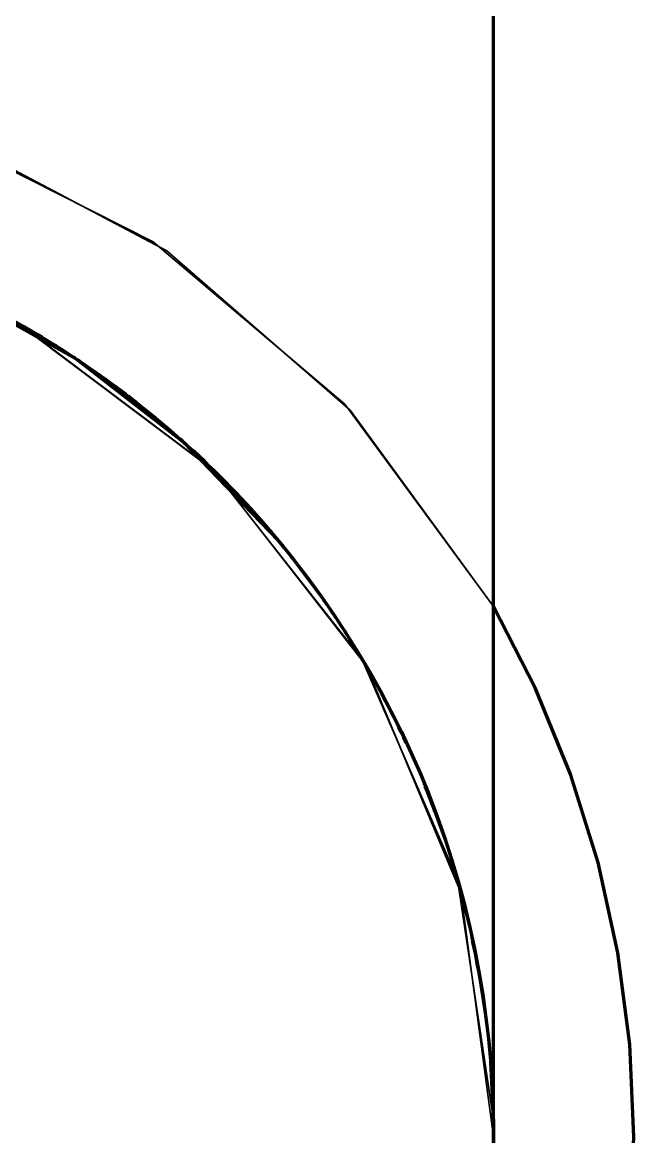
# Model space of a CAD drawing. Header units: millimetres. Extents: x 0 to 2382, y 0 to 420.
# Drawn here: x 188.3992 to 188.53, y 124 to 124.2387 of the extents above; entities that cross this region are included whole.
import ezdxf

# ---------------------------------------------------------------- set-up
doc = ezdxf.new("R2010")
doc.units = ezdxf.units.MM
doc.linetypes.add('IRAM-E-TRAZOS', pattern=[5, 4, -1])
doc.layers.add('01-VISIBLE', color=7, linetype='CONTINUOUS', lineweight=70)
doc.layers.add('02-OCULTA', color=4, linetype='IRAM-E-TRAZOS', lineweight=35)

msp = doc.modelspace()

# ---------------------------------------------------------------- linework, layer by layer
at = {"layer": '01-VISIBLE'}
for points in [[(188.5, 123.52), (188.5, 123.57053), (188.5, 123.62105), (188.5, 123.67158), (188.5, 123.72211), (188.5, 123.77263), (188.5, 123.82316), (188.5, 123.87368), (188.5, 123.92421), (188.5, 123.97474), (188.5, 124.02526), (188.5, 124.07579), (188.5, 124.12632), (188.5, 124.17684), (188.5, 124.22737), (188.5, 124.27789), (188.5, 124.32842), (188.5, 124.37895), (188.5, 124.42947), (188.5, 124.48)], [(188.5, 124), (188.5, 124.05333), (188.5, 124.10667), (188.5, 124.16), (188.5, 124.21333), (188.5, 124.26667), (188.5, 124.32), (188.5, 124.37333), (188.5, 124.42667), (188.5, 124.48)], [(188.3, 124.2), (188.32917, 124.19786), (188.35772, 124.19149), (188.38503, 124.18102), (188.41053, 124.16668), (188.43366, 124.14878), (188.45393, 124.12769)], [(188.40253, 124.17172), (188.40153, 124.17231), (188.40054, 124.17289), (188.39954, 124.17347), (188.39853, 124.17404), (188.39753, 124.17461), (188.39652, 124.17517)], [(188.40297, 124.17146), (188.4029, 124.1715), (188.40283, 124.17154), (188.40276, 124.17158), (188.40269, 124.17163), (188.40261, 124.17167), (188.40254, 124.17171)], [(188.40338, 124.17121), (188.40332, 124.17125), (188.40325, 124.17129), (188.40318, 124.17133), (188.40311, 124.17137), (188.40304, 124.17141), (188.40298, 124.17145)], [(188.40614, 124.16951), (188.40611, 124.16953), (188.40608, 124.16955), (188.40605, 124.16957), (188.40601, 124.16959), (188.40598, 124.16961), (188.40595, 124.16963)], [(188.40631, 124.16941), (188.40628, 124.16942), (188.40626, 124.16944), (188.40623, 124.16945), (188.40621, 124.16947), (188.40618, 124.16948), (188.40616, 124.1695)], [(188.40635, 124.16938), (188.40635, 124.16938), (188.40635, 124.16938), (188.40635, 124.16938), (188.40635, 124.16938), (188.40635, 124.16938), (188.40635, 124.16938)], [(188.40656, 124.16925), (188.40656, 124.16925), (188.40656, 124.16925), (188.40656, 124.16925), (188.40656, 124.16925), (188.40656, 124.16925), (188.40656, 124.16925)], [(188.40676, 124.16912), (188.40676, 124.16912), (188.40676, 124.16912), (188.40676, 124.16912), (188.40676, 124.16912), (188.40676, 124.16912), (188.40676, 124.16912)], [(188.40696, 124.16899), (188.40696, 124.16899), (188.40696, 124.16899), (188.40696, 124.16899), (188.40696, 124.16899), (188.40696, 124.16899), (188.40696, 124.16899)], [(188.40717, 124.16886), (188.40717, 124.16886), (188.40717, 124.16886), (188.40717, 124.16886), (188.40717, 124.16886), (188.40717, 124.16886), (188.40717, 124.16886)], [(188.40737, 124.16874), (188.40737, 124.16874), (188.40737, 124.16874), (188.40737, 124.16874), (188.40737, 124.16874), (188.40737, 124.16874), (188.40737, 124.16874)], [(188.40757, 124.16861), (188.40757, 124.16861), (188.40757, 124.16861), (188.40757, 124.16861), (188.40757, 124.16861), (188.40757, 124.16861), (188.40757, 124.16861)], [(188.40777, 124.16848), (188.40777, 124.16848), (188.40777, 124.16848), (188.40777, 124.16848), (188.40777, 124.16848), (188.40777, 124.16848), (188.40777, 124.16848)], [(188.40798, 124.16835), (188.40798, 124.16835), (188.40798, 124.16835), (188.40798, 124.16835), (188.40798, 124.16835), (188.40798, 124.16835), (188.40798, 124.16835)], [(188.40818, 124.16822), (188.40818, 124.16822), (188.40818, 124.16822), (188.40818, 124.16822), (188.40818, 124.16822), (188.40818, 124.16822), (188.40818, 124.16822)], [(188.40838, 124.16809), (188.40838, 124.16809), (188.40838, 124.16809), (188.40838, 124.16809), (188.40838, 124.16809), (188.40838, 124.16809), (188.40838, 124.16809)], [(188.40858, 124.16796), (188.40858, 124.16796), (188.40858, 124.16796), (188.40858, 124.16796), (188.40858, 124.16796), (188.40858, 124.16796), (188.40858, 124.16796)], [(188.40898, 124.1677), (188.40898, 124.1677), (188.40898, 124.1677), (188.40898, 124.1677), (188.40898, 124.1677), (188.40898, 124.1677), (188.40898, 124.1677)], [(188.40918, 124.16757), (188.40918, 124.16757), (188.40918, 124.16757), (188.40918, 124.16757), (188.40918, 124.16757), (188.40918, 124.16757), (188.40918, 124.16757)], [(188.40938, 124.16744), (188.40938, 124.16744), (188.40938, 124.16744), (188.40938, 124.16744), (188.40938, 124.16744), (188.40938, 124.16744), (188.40938, 124.16744)], [(188.40958, 124.16731), (188.40958, 124.16731), (188.40958, 124.16731), (188.40958, 124.16731), (188.40958, 124.16731), (188.40958, 124.16731), (188.40958, 124.16731)], [(188.40974, 124.1672), (188.40974, 124.1672), (188.40974, 124.1672), (188.40974, 124.1672), (188.40974, 124.1672), (188.40974, 124.1672), (188.40974, 124.1672)], [(188.4099, 124.1671), (188.4099, 124.1671), (188.4099, 124.1671), (188.4099, 124.1671), (188.4099, 124.1671), (188.4099, 124.1671), (188.4099, 124.1671)], [(188.41006, 124.16699), (188.41006, 124.16699), (188.41006, 124.16699), (188.41006, 124.16699), (188.41006, 124.16699), (188.41006, 124.16699), (188.41006, 124.16699)], [(188.41051, 124.16669), (188.41045, 124.16673), (188.41039, 124.16677), (188.41033, 124.16681), (188.41027, 124.16685), (188.41021, 124.16689), (188.41015, 124.16693)], [(188.41148, 124.16605), (188.41138, 124.16612), (188.41128, 124.16618), (188.41118, 124.16625), (188.41108, 124.16632), (188.41097, 124.16639), (188.41087, 124.16646)], [(188.41707, 124.16215), (188.41705, 124.16217), (188.41702, 124.16219), (188.417, 124.16221), (188.41697, 124.16223), (188.41694, 124.16225), (188.41692, 124.16227)], [(188.41738, 124.16193), (188.41738, 124.16193), (188.41737, 124.16194), (188.41737, 124.16194), (188.41737, 124.16194), (188.41736, 124.16194), (188.41736, 124.16195)], [(188.41787, 124.16157), (188.41786, 124.16158), (188.41785, 124.16159), (188.41784, 124.1616), (188.41783, 124.16161), (188.41782, 124.16162), (188.4178, 124.16162)], [(188.41825, 124.1613), (188.41825, 124.1613), (188.41825, 124.1613), (188.41825, 124.1613), (188.41825, 124.1613), (188.41825, 124.1613), (188.41825, 124.1613)], [(188.41873, 124.16094), (188.41873, 124.16095), (188.41872, 124.16095), (188.41871, 124.16096), (188.4187, 124.16097), (188.41869, 124.16097), (188.41869, 124.16098)], [(188.41916, 124.16063), (188.41916, 124.16063), (188.41915, 124.16063), (188.41914, 124.16064), (188.41914, 124.16064), (188.41913, 124.16065), (188.41912, 124.16065)], [(188.41921, 124.16059), (188.41921, 124.16059), (188.4192, 124.16059), (188.4192, 124.1606), (188.41919, 124.1606), (188.41919, 124.16061), (188.41918, 124.16061)], [(188.41927, 124.16055), (188.41926, 124.16055), (188.41925, 124.16056), (188.41924, 124.16056), (188.41924, 124.16057), (188.41923, 124.16058), (188.41922, 124.16058)], [(188.41932, 124.16051), (188.41931, 124.16051), (188.41931, 124.16052), (188.4193, 124.16052), (188.41929, 124.16053), (188.41928, 124.16054), (188.41927, 124.16054)], [(188.41937, 124.16047), (188.41937, 124.16047), (188.41936, 124.16048), (188.41935, 124.16048), (188.41934, 124.16049), (188.41934, 124.1605), (188.41933, 124.1605)], [(188.41943, 124.16043), (188.41942, 124.16043), (188.41941, 124.16044), (188.41941, 124.16044), (188.4194, 124.16045), (188.41939, 124.16045), (188.41938, 124.16046)], [(188.41948, 124.16039), (188.41947, 124.16039), (188.41947, 124.1604), (188.41946, 124.1604), (188.41945, 124.16041), (188.41945, 124.16041), (188.41944, 124.16042)], [(188.41953, 124.16035), (188.41953, 124.16035), (188.41952, 124.16036), (188.41951, 124.16036), (188.41951, 124.16037), (188.4195, 124.16037), (188.41949, 124.16038)], [(188.41959, 124.16031), (188.41958, 124.16031), (188.41958, 124.16032), (188.41957, 124.16032), (188.41956, 124.16033), (188.41956, 124.16033), (188.41955, 124.16034)], [(188.41964, 124.16027), (188.41964, 124.16027), (188.41963, 124.16028), (188.41962, 124.16028), (188.41962, 124.16029), (188.41961, 124.16029), (188.4196, 124.1603)], [(188.41969, 124.16023), (188.41969, 124.16023), (188.41968, 124.16024), (188.41968, 124.16024), (188.41967, 124.16025), (188.41967, 124.16025), (188.41966, 124.16026)], [(188.41975, 124.16019), (188.41974, 124.1602), (188.41973, 124.1602), (188.41972, 124.16021), (188.41971, 124.16021), (188.4197, 124.16022), (188.4197, 124.16023)], [(188.4198, 124.16015), (188.41979, 124.16016), (188.41978, 124.16016), (188.41978, 124.16017), (188.41977, 124.16017), (188.41976, 124.16018), (188.41975, 124.16019)], [(188.41985, 124.16011), (188.41985, 124.16012), (188.41984, 124.16012), (188.41983, 124.16013), (188.41982, 124.16013), (188.41981, 124.16014), (188.41981, 124.16015)], [(188.41991, 124.16007), (188.4199, 124.16008), (188.41989, 124.16008), (188.41988, 124.16009), (188.41988, 124.16009), (188.41987, 124.1601), (188.41986, 124.1601)], [(188.41996, 124.16003), (188.41995, 124.16004), (188.41995, 124.16004), (188.41994, 124.16005), (188.41993, 124.16005), (188.41992, 124.16006), (188.41992, 124.16006)], [(188.42001, 124.15999), (188.42001, 124.16), (188.42, 124.16), (188.41999, 124.16001), (188.41998, 124.16001), (188.41998, 124.16002), (188.41997, 124.16002)], [(188.42007, 124.15995), (188.42006, 124.15995), (188.42005, 124.15996), (188.42005, 124.15997), (188.42004, 124.15997), (188.42003, 124.15998), (188.42003, 124.15998)], [(188.42012, 124.15991), (188.42011, 124.15991), (188.42011, 124.15992), (188.4201, 124.15992), (188.42009, 124.15993), (188.42009, 124.15993), (188.42008, 124.15994)], [(188.42017, 124.15987), (188.42017, 124.15987), (188.42016, 124.15988), (188.42015, 124.15988), (188.42015, 124.15989), (188.42014, 124.15989), (188.42013, 124.1599)], [(188.42023, 124.15983), (188.42022, 124.15983), (188.42021, 124.15984), (188.42021, 124.15984), (188.4202, 124.15985), (188.4202, 124.15985), (188.42019, 124.15986)], [(188.42028, 124.15979), (188.42027, 124.15979), (188.42027, 124.1598), (188.42026, 124.1598), (188.42026, 124.15981), (188.42025, 124.15981), (188.42024, 124.15982)], [(188.42033, 124.15975), (188.42032, 124.15976), (188.42032, 124.15976), (188.42031, 124.15977), (188.4203, 124.15978), (188.42029, 124.15978), (188.42028, 124.15979)], [(188.42039, 124.15971), (188.42038, 124.15972), (188.42037, 124.15972), (188.42036, 124.15973), (188.42035, 124.15974), (188.42034, 124.15974), (188.42034, 124.15975)], [(188.42044, 124.15967), (188.42043, 124.15968), (188.42042, 124.15968), (188.42041, 124.15969), (188.42041, 124.15969), (188.4204, 124.1597), (188.42039, 124.15971)], [(188.42049, 124.15963), (188.42048, 124.15964), (188.42048, 124.15964), (188.42047, 124.15965), (188.42046, 124.15965), (188.42045, 124.15966), (188.42045, 124.15967)], [(188.42054, 124.15959), (188.42054, 124.1596), (188.42053, 124.1596), (188.42052, 124.15961), (188.42051, 124.15961), (188.42051, 124.15962), (188.4205, 124.15962)], [(188.4206, 124.15955), (188.42059, 124.15956), (188.42058, 124.15956), (188.42058, 124.15957), (188.42057, 124.15957), (188.42056, 124.15958), (188.42055, 124.15958)], [(188.42065, 124.15951), (188.42064, 124.15952), (188.42064, 124.15952), (188.42063, 124.15953), (188.42062, 124.15953), (188.42062, 124.15954), (188.42061, 124.15954)], [(188.4207, 124.15947), (188.4207, 124.15948), (188.42069, 124.15948), (188.42068, 124.15949), (188.42068, 124.15949), (188.42067, 124.1595), (188.42066, 124.1595)], [(188.42076, 124.15943), (188.42075, 124.15944), (188.42074, 124.15944), (188.42074, 124.15944), (188.42073, 124.15945), (188.42072, 124.15945), (188.42072, 124.15946)], [(188.42081, 124.15939), (188.4208, 124.15939), (188.4208, 124.1594), (188.42079, 124.1594), (188.42078, 124.15941), (188.42078, 124.15941), (188.42077, 124.15942)], [(188.42086, 124.15935), (188.42085, 124.15936), (188.42084, 124.15936), (188.42084, 124.15937), (188.42083, 124.15938), (188.42082, 124.15938), (188.42081, 124.15939)], [(188.42091, 124.15931), (188.42091, 124.15932), (188.4209, 124.15932), (188.42089, 124.15933), (188.42088, 124.15934), (188.42087, 124.15934), (188.42086, 124.15935)], [(188.42097, 124.15927), (188.42096, 124.15928), (188.42095, 124.15928), (188.42094, 124.15929), (188.42093, 124.15929), (188.42093, 124.1593), (188.42092, 124.15931)], [(188.42102, 124.15923), (188.42101, 124.15924), (188.421, 124.15924), (188.421, 124.15925), (188.42099, 124.15925), (188.42098, 124.15926), (188.42097, 124.15927)], [(188.42107, 124.15919), (188.42107, 124.1592), (188.42106, 124.1592), (188.42105, 124.15921), (188.42104, 124.15921), (188.42103, 124.15922), (188.42103, 124.15922)], [(188.42113, 124.15915), (188.42112, 124.15916), (188.42111, 124.15916), (188.4211, 124.15917), (188.4211, 124.15917), (188.42109, 124.15918), (188.42108, 124.15918)], [(188.42118, 124.15911), (188.42117, 124.15911), (188.42116, 124.15912), (188.42116, 124.15913), (188.42115, 124.15913), (188.42114, 124.15914), (188.42114, 124.15914)], [(188.42123, 124.15907), (188.42122, 124.15907), (188.42122, 124.15908), (188.42121, 124.15908), (188.4212, 124.15909), (188.4212, 124.15909), (188.42119, 124.1591)], [(188.42128, 124.15903), (188.42128, 124.15903), (188.42127, 124.15904), (188.42126, 124.15904), (188.42126, 124.15905), (188.42125, 124.15905), (188.42125, 124.15906)], [(188.42134, 124.15899), (188.42133, 124.15899), (188.42132, 124.159), (188.42132, 124.159), (188.42131, 124.15901), (188.42131, 124.15901), (188.4213, 124.15902)], [(188.42327, 124.15749), (188.42304, 124.15767), (188.42281, 124.15785), (188.42258, 124.15803), (188.42234, 124.15821), (188.42211, 124.15839), (188.42188, 124.15857)], [(188.42338, 124.15741), (188.42337, 124.15742), (188.42336, 124.15742), (188.42335, 124.15743), (188.42334, 124.15744), (188.42333, 124.15745), (188.42332, 124.15745)], [(188.42357, 124.15726), (188.42357, 124.15726), (188.42356, 124.15726), (188.42356, 124.15727), (188.42356, 124.15727), (188.42356, 124.15727), (188.42356, 124.15727)], [(188.42369, 124.15716), (188.42368, 124.15718), (188.42366, 124.15719), (188.42365, 124.1572), (188.42363, 124.15721), (188.42362, 124.15722), (188.42361, 124.15723)], [(188.42391, 124.15699), (188.42391, 124.15699), (188.42391, 124.15699), (188.42391, 124.15699), (188.42391, 124.15699), (188.42391, 124.15699), (188.42391, 124.15699)], [(188.42414, 124.15681), (188.42414, 124.15681), (188.42414, 124.15681), (188.42414, 124.15681), (188.42414, 124.15681), (188.42414, 124.15681), (188.42414, 124.15681)], [(188.42432, 124.15667), (188.42431, 124.15668), (188.4243, 124.15668), (188.42429, 124.15669), (188.42428, 124.1567), (188.42427, 124.1567), (188.42426, 124.15671)], [(188.4245, 124.15652), (188.4245, 124.15652), (188.4245, 124.15652), (188.4245, 124.15652), (188.4245, 124.15652), (188.4245, 124.15652), (188.4245, 124.15652)], [(188.42468, 124.15638), (188.42468, 124.15638), (188.42468, 124.15638), (188.42468, 124.15638), (188.42468, 124.15638), (188.42468, 124.15638), (188.42468, 124.15638)], [(188.42486, 124.15623), (188.42486, 124.15623), (188.42486, 124.15623), (188.42486, 124.15623), (188.42486, 124.15623), (188.42486, 124.15623), (188.42486, 124.15623)], [(188.42505, 124.15609), (188.42505, 124.15609), (188.42505, 124.15609), (188.42505, 124.15609), (188.42505, 124.15609), (188.42505, 124.15609), (188.42505, 124.15609)], [(188.42523, 124.15594), (188.42523, 124.15594), (188.42523, 124.15594), (188.42523, 124.15594), (188.42523, 124.15594), (188.42523, 124.15594), (188.42523, 124.15594)], [(188.42541, 124.1558), (188.42541, 124.1558), (188.42541, 124.1558), (188.42541, 124.1558), (188.42541, 124.1558), (188.42541, 124.1558), (188.42541, 124.1558)], [(188.42559, 124.15565), (188.42559, 124.15565), (188.42559, 124.15565), (188.42559, 124.15565), (188.42559, 124.15565), (188.42559, 124.15565), (188.42559, 124.15565)], [(188.42577, 124.15551), (188.42577, 124.15551), (188.42577, 124.15551), (188.42577, 124.15551), (188.42577, 124.15551), (188.42577, 124.15551), (188.42577, 124.15551)], [(188.42595, 124.15536), (188.42595, 124.15536), (188.42595, 124.15536), (188.42595, 124.15536), (188.42595, 124.15536), (188.42595, 124.15536), (188.42595, 124.15536)], [(188.43417, 124.14832), (188.43398, 124.14849), (188.43378, 124.14867), (188.43359, 124.14884), (188.43339, 124.14902), (188.4332, 124.14919), (188.43301, 124.14936)], [(188.43503, 124.14753), (188.43503, 124.14753), (188.43503, 124.14753), (188.43503, 124.14754), (188.43503, 124.14754), (188.43503, 124.14754), (188.43503, 124.14754)], [(188.43526, 124.14733), (188.43526, 124.14733), (188.43526, 124.14733), (188.43526, 124.14733), (188.43526, 124.14733), (188.43526, 124.14733), (188.43526, 124.14733)], [(188.43589, 124.14674), (188.43583, 124.1468), (188.43576, 124.14687), (188.43569, 124.14693), (188.43562, 124.14699), (188.43555, 124.14706), (188.43548, 124.14712)], [(188.44266, 124.14018), (188.44155, 124.14129), (188.44044, 124.14239), (188.43932, 124.14349), (188.4382, 124.14458), (188.43706, 124.14565), (188.43591, 124.14672)], [(188.45503, 124.12636), (188.45439, 124.12714), (188.45375, 124.12791), (188.45311, 124.12868), (188.45246, 124.12945), (188.4518, 124.13021), (188.45115, 124.13097)], [(188.45417, 124.12741), (188.45435, 124.12719), (188.45453, 124.12697), (188.45471, 124.12675), (188.45489, 124.12652), (188.45507, 124.1263), (188.45525, 124.12608)], [(188.45526, 124.12607), (188.45522, 124.12612), (188.45518, 124.12617), (188.45514, 124.12622), (188.45511, 124.12626), (188.45507, 124.12631), (188.45503, 124.12636)], [(188.45702, 124.12387), (188.45673, 124.12424), (188.45644, 124.12461), (188.45615, 124.12497), (188.45585, 124.12534), (188.45556, 124.1257), (188.45526, 124.12607)], [(188.45712, 124.12374), (188.45711, 124.12376), (188.4571, 124.12378), (188.45708, 124.12379), (188.45707, 124.12381), (188.45706, 124.12383), (188.45704, 124.12384)], [(188.4572, 124.12365), (188.45719, 124.12366), (188.45717, 124.12368), (188.45716, 124.12369), (188.45715, 124.12371), (188.45714, 124.12372), (188.45713, 124.12374)], [(188.45721, 124.12364), (188.45721, 124.12364), (188.45721, 124.12364), (188.45721, 124.12364), (188.4572, 124.12364), (188.4572, 124.12364), (188.4572, 124.12364)], [(188.46385, 124.11469), (188.46381, 124.11475), (188.46377, 124.11481), (188.46373, 124.11486), (188.46369, 124.11492), (188.46365, 124.11498), (188.46361, 124.11503)], [(188.46397, 124.11452), (188.46395, 124.11455), (188.46393, 124.11458), (188.46391, 124.11461), (188.46389, 124.11463), (188.46387, 124.11466), (188.46385, 124.11469)], [(188.46628, 124.11114), (188.4659, 124.11171), (188.46551, 124.11227), (188.46513, 124.11284), (188.46475, 124.1134), (188.46436, 124.11396), (188.46397, 124.11452)], [(188.53, 124), (188.52915, 124.01977), (188.5266, 124.0394), (188.52237, 124.05874), (188.5165, 124.07764), (188.50902, 124.09596), (188.5, 124.11358)], [(188.53, 124), (188.52915, 124.01977), (188.5266, 124.0394), (188.52237, 124.05874), (188.5165, 124.07764), (188.50902, 124.09596), (188.5, 124.11358)], [(188.4663, 124.11111), (188.46629, 124.11111), (188.46629, 124.11111), (188.46629, 124.11112), (188.46629, 124.11112), (188.46629, 124.11112), (188.46629, 124.11112)], [(188.46646, 124.11087), (188.46644, 124.11089), (188.46643, 124.11091), (188.46641, 124.11094), (188.4664, 124.11096), (188.46638, 124.11099), (188.46636, 124.11101)], [(188.46757, 124.10918), (188.46739, 124.10945), (188.46722, 124.10972), (188.46704, 124.10999), (188.46686, 124.11027), (188.46668, 124.11054), (188.4665, 124.11081)], [(188.46805, 124.10844), (188.46808, 124.1084), (188.4681, 124.10836), (188.46813, 124.10832), (188.46816, 124.10827), (188.46818, 124.10823), (188.46821, 124.10819)], [(188.46825, 124.10814), (188.46825, 124.10814), (188.46825, 124.10813), (188.46825, 124.10813), (188.46825, 124.10813), (188.46825, 124.10813), (188.46825, 124.10813)], [(188.46825, 124.10813), (188.46828, 124.10809), (188.46831, 124.10804), (188.46833, 124.108), (188.46836, 124.10796), (188.46839, 124.10792), (188.46841, 124.10788)], [(188.46845, 124.10781), (188.46846, 124.1078), (188.46847, 124.10779), (188.46848, 124.10778), (188.46848, 124.10776), (188.46849, 124.10775), (188.4685, 124.10774)], [(188.4685, 124.10774), (188.4685, 124.10773), (188.46851, 124.10773), (188.46851, 124.10773), (188.46851, 124.10772), (188.46851, 124.10772), (188.46852, 124.10771)], [(188.47422, 124.09821), (188.47422, 124.09823), (188.47421, 124.09825), (188.4742, 124.09826), (188.47419, 124.09828), (188.47418, 124.09829), (188.47417, 124.09831)], [(188.47529, 124.09629), (188.47512, 124.09661), (188.47494, 124.09693), (188.47476, 124.09725), (188.47458, 124.09757), (188.47441, 124.09789), (188.47423, 124.09821)], [(188.47619, 124.09465), (188.47604, 124.09492), (188.47589, 124.0952), (188.47574, 124.09547), (188.47559, 124.09574), (188.47544, 124.09602), (188.47529, 124.09629)], [(188.47628, 124.09447), (188.47627, 124.0945), (188.47625, 124.09453), (188.47623, 124.09456), (188.47622, 124.09459), (188.4762, 124.09462), (188.47619, 124.09465)], [(188.47796, 124.09127), (188.47768, 124.09181), (188.47741, 124.09234), (188.47713, 124.09287), (188.47685, 124.0934), (188.47657, 124.09394), (188.47628, 124.09447)], [(188.47783, 124.09152), (188.47783, 124.09152), (188.47783, 124.09152), (188.47783, 124.09152), (188.47783, 124.09152), (188.47783, 124.09152), (188.47783, 124.09152)], [(188.47792, 124.09135), (188.47792, 124.09135), (188.47792, 124.09135), (188.47792, 124.09135), (188.47792, 124.09135), (188.47792, 124.09135), (188.47792, 124.09135)], [(188.47805, 124.09109), (188.47804, 124.09112), (188.47802, 124.09115), (188.47801, 124.09118), (188.47799, 124.09121), (188.47798, 124.09124), (188.47796, 124.09127)], [(188.478, 124.09119), (188.478, 124.09119), (188.478, 124.09119), (188.478, 124.09119), (188.478, 124.09119), (188.478, 124.09119), (188.478, 124.09119)], [(188.48134, 124.08435), (188.48081, 124.08549), (188.48027, 124.08661), (188.47973, 124.08774), (188.47918, 124.08886), (188.47862, 124.08997), (188.47805, 124.09109)], [(188.47809, 124.09102), (188.47809, 124.09102), (188.47809, 124.09102), (188.47809, 124.09102), (188.47809, 124.09102), (188.47809, 124.09102), (188.47809, 124.09102)], [(188.48391, 124.0786), (188.48391, 124.0786), (188.48391, 124.0786), (188.48391, 124.0786), (188.48391, 124.0786), (188.48391, 124.0786), (188.48391, 124.0786)], [(188.48398, 124.07844), (188.48398, 124.07844), (188.48398, 124.07844), (188.48398, 124.07844), (188.48398, 124.07844), (188.48398, 124.07844), (188.48398, 124.07844)], [(188.48404, 124.07828), (188.48404, 124.07828), (188.48404, 124.07828), (188.48404, 124.07828), (188.48404, 124.07828), (188.48404, 124.07828), (188.48404, 124.07828)], [(188.48528, 124.0753), (188.48528, 124.07532), (188.48527, 124.07533), (188.48526, 124.07535), (188.48526, 124.07536), (188.48525, 124.07538), (188.48524, 124.0754)], [(188.48532, 124.07522), (188.48532, 124.07522), (188.48532, 124.07522), (188.48532, 124.07522), (188.48532, 124.07522), (188.48532, 124.07522), (188.48532, 124.07522)], [(188.48534, 124.07515), (188.48534, 124.07515), (188.48534, 124.07515), (188.48534, 124.07515), (188.48534, 124.07515), (188.48534, 124.07515), (188.48534, 124.07515)], [(188.48748, 124.06966), (188.48714, 124.07057), (188.48679, 124.07147), (188.48644, 124.07238), (188.48609, 124.07329), (188.48573, 124.07419), (188.48537, 124.07509)], [(188.49538, 124.04275), (188.49537, 124.04276), (188.49537, 124.04277), (188.49537, 124.04279), (188.49537, 124.0428), (188.49537, 124.04281), (188.49536, 124.04282)], [(188.49556, 124.0419), (188.49553, 124.04204), (188.4955, 124.04218), (188.49547, 124.04232), (188.49544, 124.04246), (188.49541, 124.0426), (188.49538, 124.04274)], [(188.49561, 124.0417), (188.4956, 124.04173), (188.49559, 124.04176), (188.49558, 124.0418), (188.49558, 124.04183), (188.49557, 124.04186), (188.49556, 124.04189)], [(188.49705, 124.03425), (188.49683, 124.03549), (188.4966, 124.03673), (188.49636, 124.03797), (188.49612, 124.03921), (188.49587, 124.04045), (188.49561, 124.04168)], [(188.49709, 124.03399), (188.49708, 124.03403), (188.49708, 124.03406), (188.49707, 124.03409), (188.49707, 124.03413), (188.49706, 124.03416), (188.49706, 124.03419)], [(188.49942, 124.01523), (188.49942, 124.01527), (188.49941, 124.0153), (188.49941, 124.01533), (188.49941, 124.01537), (188.49941, 124.0154), (188.4994, 124.01544)], [(188.49942, 124.01517), (188.49942, 124.01517), (188.49942, 124.01517), (188.49942, 124.01517), (188.49942, 124.01517), (188.49942, 124.01517), (188.49942, 124.01517)], [(188.49943, 124.01506), (188.49943, 124.01506), (188.49943, 124.01506), (188.49943, 124.01506), (188.49943, 124.01506), (188.49943, 124.01506), (188.49943, 124.01506)], [(188.49966, 124.01169), (188.49966, 124.01169), (188.49966, 124.01169), (188.49966, 124.01169), (188.49966, 124.01169), (188.49966, 124.01169), (188.49966, 124.01169)], [(188.49967, 124.01157), (188.49967, 124.01156), (188.49967, 124.01156), (188.49967, 124.01156), (188.49967, 124.01156), (188.49967, 124.01155), (188.49967, 124.01155)], [(188.49967, 124.01153), (188.49969, 124.01109), (188.49972, 124.01065), (188.49974, 124.01021), (188.49976, 124.00978), (188.49978, 124.00934), (188.4998, 124.0089)], [(188.4998, 124.00889), (188.4998, 124.00885), (188.49981, 124.0088), (188.49981, 124.00875), (188.49981, 124.0087), (188.49981, 124.00865), (188.49982, 124.0086)], [(188.49982, 124.00859), (188.49982, 124.00858), (188.49982, 124.00856), (188.49982, 124.00854), (188.49982, 124.00852), (188.49982, 124.0085), (188.49982, 124.00848)], [(188.49992, 124.00571), (188.49992, 124.00571), (188.49992, 124.00571), (188.49992, 124.00571), (188.49992, 124.00571), (188.49992, 124.00572), (188.49992, 124.00572)], [(188.49996, 124.00413), (188.49995, 124.00437), (188.49995, 124.00462), (188.49994, 124.00487), (188.49993, 124.00511), (188.49993, 124.00536), (188.49992, 124.00561)], [(188.49996, 124.00411), (188.49997, 124.00342), (188.49998, 124.00274), (188.49999, 124.00205), (188.5, 124.00137), (188.5, 124.00068), (188.5, 124)], [(188.5, 124), (188.5, 124.00068), (188.5, 124.00137), (188.49999, 124.00205), (188.49998, 124.00274), (188.49997, 124.00342), (188.49996, 124.00411)], [(188.5, 124), (188.49974, 123.98973), (188.49895, 123.97949), (188.49763, 123.9693), (188.49579, 123.9592), (188.49344, 123.9492), (188.49058, 123.93933)], [(188.49996, 123.99589), (188.49997, 123.99658), (188.49998, 123.99726), (188.49999, 123.99795), (188.5, 123.99863), (188.5, 123.99932), (188.5, 124)], [(188.5, 123.88642), (188.50902, 123.90404), (188.5165, 123.92236), (188.52237, 123.94126), (188.5266, 123.9606), (188.52915, 123.98023), (188.53, 124)], [(188.5, 123.88642), (188.50902, 123.90404), (188.5165, 123.92236), (188.52237, 123.94126), (188.5266, 123.9606), (188.52915, 123.98023), (188.53, 124)], [(188.5, 123.52), (188.5, 123.57333), (188.5, 123.62667), (188.5, 123.68), (188.5, 123.73333), (188.5, 123.78667), (188.5, 123.84), (188.5, 123.89333), (188.5, 123.94667), (188.5, 124)]]:
    msp.add_lwpolyline(points, dxfattribs=at)
msp.add_circle((188.3, 124), 0.2, dxfattribs=at)
at = {"layer": '02-OCULTA'}
for points in [[(188.5, 124.11358), (188.46936, 124.15562), (188.43006, 124.1897), (188.3841, 124.21407), (188.33384, 124.2275), (188.28185, 124.22928), (188.23079, 124.21934), (188.18327, 124.19818), (188.14172, 124.16687), (188.10827, 124.12704), (188.08462, 124.0807)], [(188.5, 124.11358), (188.46817, 124.15691), (188.42715, 124.19166), (188.37918, 124.21594), (188.32688, 124.22842), (188.27312, 124.22842), (188.22082, 124.21594), (188.17285, 124.19166), (188.13183, 124.15691), (188.1, 124.11358)], [(188.29668, 124.19997), (188.34909, 124.19388), (188.39808, 124.1743), (188.44024, 124.14259), (188.47265, 124.10096), (188.49304, 124.0523), (188.5, 124)], [(188.3, 124.2), (188.3511, 124.19336), (188.39881, 124.17389), (188.43996, 124.14287), (188.47182, 124.10236), (188.49227, 124.05506), (188.49996, 124.00411)], [(188.40254, 124.17171), (188.40254, 124.17171), (188.40254, 124.17172), (188.40254, 124.17172), (188.40253, 124.17172), (188.40253, 124.17172), (188.40253, 124.17172)], [(188.40298, 124.17145), (188.40298, 124.17145), (188.40297, 124.17145), (188.40297, 124.17145), (188.40297, 124.17145), (188.40297, 124.17145), (188.40297, 124.17146)], [(188.40595, 124.16963), (188.40552, 124.1699), (188.4051, 124.17016), (188.40467, 124.17042), (188.40424, 124.17069), (188.40381, 124.17095), (188.40338, 124.17121)], [(188.40616, 124.1695), (188.40616, 124.1695), (188.40615, 124.1695), (188.40615, 124.16951), (188.40615, 124.16951), (188.40615, 124.16951), (188.40614, 124.16951)], [(188.40635, 124.16938), (188.40634, 124.16939), (188.40633, 124.16939), (188.40633, 124.16939), (188.40632, 124.1694), (188.40632, 124.1694), (188.40631, 124.16941)], [(188.40656, 124.16925), (188.40652, 124.16927), (188.40649, 124.16929), (188.40645, 124.16931), (188.40642, 124.16934), (188.40639, 124.16936), (188.40635, 124.16938)], [(188.40676, 124.16912), (188.40673, 124.16914), (188.40669, 124.16917), (188.40666, 124.16919), (188.40662, 124.16921), (188.40659, 124.16923), (188.40656, 124.16925)], [(188.40696, 124.16899), (188.40693, 124.16902), (188.4069, 124.16904), (188.40686, 124.16906), (188.40683, 124.16908), (188.40679, 124.1691), (188.40676, 124.16912)], [(188.40717, 124.16886), (188.40713, 124.16889), (188.4071, 124.16891), (188.40706, 124.16893), (188.40703, 124.16895), (188.407, 124.16897), (188.40696, 124.16899)], [(188.40737, 124.16874), (188.40733, 124.16876), (188.4073, 124.16878), (188.40727, 124.1688), (188.40723, 124.16882), (188.4072, 124.16884), (188.40717, 124.16886)], [(188.40757, 124.16861), (188.40754, 124.16863), (188.4075, 124.16865), (188.40747, 124.16867), (188.40744, 124.16869), (188.4074, 124.16871), (188.40737, 124.16874)], [(188.40777, 124.16848), (188.40774, 124.1685), (188.40771, 124.16852), (188.40767, 124.16854), (188.40764, 124.16856), (188.40761, 124.16859), (188.40757, 124.16861)], [(188.40798, 124.16835), (188.40794, 124.16837), (188.40791, 124.16839), (188.40787, 124.16841), (188.40784, 124.16843), (188.40781, 124.16846), (188.40777, 124.16848)], [(188.40818, 124.16822), (188.40814, 124.16824), (188.40811, 124.16826), (188.40808, 124.16828), (188.40804, 124.16831), (188.40801, 124.16833), (188.40798, 124.16835)], [(188.40838, 124.16809), (188.40835, 124.16811), (188.40831, 124.16813), (188.40828, 124.16815), (188.40824, 124.16818), (188.40821, 124.1682), (188.40818, 124.16822)], [(188.40858, 124.16796), (188.40855, 124.16798), (188.40851, 124.168), (188.40848, 124.16802), (188.40845, 124.16805), (188.40841, 124.16807), (188.40838, 124.16809)], [(188.40898, 124.1677), (188.40891, 124.16774), (188.40885, 124.16779), (188.40878, 124.16783), (188.40871, 124.16787), (188.40865, 124.16792), (188.40858, 124.16796)], [(188.40918, 124.16757), (188.40915, 124.16759), (188.40912, 124.16761), (188.40908, 124.16763), (188.40905, 124.16766), (188.40902, 124.16768), (188.40898, 124.1677)], [(188.40938, 124.16744), (188.40935, 124.16746), (188.40932, 124.16748), (188.40928, 124.1675), (188.40925, 124.16752), (188.40922, 124.16755), (188.40918, 124.16757)], [(188.40958, 124.16731), (188.40955, 124.16733), (188.40952, 124.16735), (188.40948, 124.16737), (188.40945, 124.16739), (188.40942, 124.16742), (188.40938, 124.16744)], [(188.40974, 124.1672), (188.40972, 124.16722), (188.40969, 124.16724), (188.40966, 124.16725), (188.40964, 124.16727), (188.40961, 124.16729), (188.40958, 124.16731)], [(188.4099, 124.1671), (188.40988, 124.16711), (188.40985, 124.16713), (188.40982, 124.16715), (188.4098, 124.16717), (188.40977, 124.16718), (188.40974, 124.1672)], [(188.41006, 124.16699), (188.41004, 124.16701), (188.41001, 124.16703), (188.40998, 124.16704), (188.40996, 124.16706), (188.40993, 124.16708), (188.4099, 124.1671)], [(188.41015, 124.16693), (188.41014, 124.16694), (188.41012, 124.16695), (188.41011, 124.16696), (188.41009, 124.16697), (188.41008, 124.16698), (188.41006, 124.16699)], [(188.41087, 124.16646), (188.41081, 124.1665), (188.41075, 124.16653), (188.41069, 124.16657), (188.41063, 124.16661), (188.41057, 124.16665), (188.41051, 124.16669)], [(188.41692, 124.16227), (188.41602, 124.16291), (188.41512, 124.16355), (188.41422, 124.16418), (188.41331, 124.16481), (188.4124, 124.16543), (188.41148, 124.16605)], [(188.41736, 124.16195), (188.41731, 124.16198), (188.41727, 124.16201), (188.41722, 124.16205), (188.41717, 124.16208), (188.41712, 124.16212), (188.41707, 124.16215)], [(188.4178, 124.16162), (188.41773, 124.16168), (188.41766, 124.16173), (188.41759, 124.16178), (188.41752, 124.16183), (188.41745, 124.16188), (188.41738, 124.16193)], [(188.41825, 124.1613), (188.41818, 124.16135), (188.41812, 124.16139), (188.41806, 124.16144), (188.418, 124.16148), (188.41793, 124.16153), (188.41787, 124.16157)], [(188.41869, 124.16098), (188.41861, 124.16103), (188.41854, 124.16108), (188.41847, 124.16114), (188.4184, 124.16119), (188.41832, 124.16124), (188.41825, 124.1613)], [(188.41912, 124.16065), (188.41906, 124.1607), (188.41899, 124.16075), (188.41893, 124.1608), (188.41886, 124.16085), (188.4188, 124.16089), (188.41873, 124.16094)], [(188.41918, 124.16061), (188.41918, 124.16061), (188.41917, 124.16062), (188.41917, 124.16062), (188.41917, 124.16062), (188.41916, 124.16062), (188.41916, 124.16063)], [(188.41922, 124.16058), (188.41922, 124.16058), (188.41922, 124.16058), (188.41922, 124.16058), (188.41922, 124.16059), (188.41922, 124.16059), (188.41921, 124.16059)], [(188.41927, 124.16054), (188.41927, 124.16054), (188.41927, 124.16054), (188.41927, 124.16054), (188.41927, 124.16054), (188.41927, 124.16055), (188.41927, 124.16055)], [(188.41933, 124.1605), (188.41933, 124.1605), (188.41933, 124.1605), (188.41933, 124.1605), (188.41932, 124.1605), (188.41932, 124.16051), (188.41932, 124.16051)], [(188.41938, 124.16046), (188.41938, 124.16046), (188.41938, 124.16046), (188.41938, 124.16046), (188.41938, 124.16046), (188.41938, 124.16047), (188.41937, 124.16047)], [(188.41944, 124.16042), (188.41944, 124.16042), (188.41944, 124.16042), (188.41943, 124.16042), (188.41943, 124.16042), (188.41943, 124.16043), (188.41943, 124.16043)], [(188.41949, 124.16038), (188.41949, 124.16038), (188.41949, 124.16038), (188.41949, 124.16038), (188.41949, 124.16038), (188.41948, 124.16039), (188.41948, 124.16039)], [(188.41955, 124.16034), (188.41955, 124.16034), (188.41954, 124.16034), (188.41954, 124.16034), (188.41954, 124.16034), (188.41954, 124.16035), (188.41953, 124.16035)], [(188.4196, 124.1603), (188.4196, 124.1603), (188.4196, 124.1603), (188.4196, 124.1603), (188.41959, 124.1603), (188.41959, 124.16031), (188.41959, 124.16031)], [(188.41966, 124.16026), (188.41966, 124.16026), (188.41965, 124.16026), (188.41965, 124.16026), (188.41965, 124.16026), (188.41964, 124.16027), (188.41964, 124.16027)], [(188.4197, 124.16023), (188.4197, 124.16023), (188.4197, 124.16023), (188.4197, 124.16023), (188.4197, 124.16023), (188.41969, 124.16023), (188.41969, 124.16023)], [(188.41975, 124.16019), (188.41975, 124.16019), (188.41975, 124.16019), (188.41975, 124.16019), (188.41975, 124.16019), (188.41975, 124.16019), (188.41975, 124.16019)], [(188.41981, 124.16015), (188.4198, 124.16015), (188.4198, 124.16015), (188.4198, 124.16015), (188.4198, 124.16015), (188.4198, 124.16015), (188.4198, 124.16015)], [(188.41986, 124.1601), (188.41986, 124.16011), (188.41986, 124.16011), (188.41986, 124.16011), (188.41986, 124.16011), (188.41986, 124.16011), (188.41985, 124.16011)], [(188.41992, 124.16006), (188.41991, 124.16006), (188.41991, 124.16007), (188.41991, 124.16007), (188.41991, 124.16007), (188.41991, 124.16007), (188.41991, 124.16007)], [(188.41997, 124.16002), (188.41997, 124.16002), (188.41997, 124.16002), (188.41997, 124.16003), (188.41996, 124.16003), (188.41996, 124.16003), (188.41996, 124.16003)], [(188.42003, 124.15998), (188.42002, 124.15998), (188.42002, 124.15998), (188.42002, 124.15999), (188.42002, 124.15999), (188.42002, 124.15999), (188.42001, 124.15999)], [(188.42008, 124.15994), (188.42008, 124.15994), (188.42008, 124.15994), (188.42007, 124.15994), (188.42007, 124.15995), (188.42007, 124.15995), (188.42007, 124.15995)], [(188.42013, 124.1599), (188.42013, 124.1599), (188.42013, 124.1599), (188.42013, 124.1599), (188.42013, 124.15991), (188.42012, 124.15991), (188.42012, 124.15991)], [(188.42019, 124.15986), (188.42019, 124.15986), (188.42018, 124.15986), (188.42018, 124.15986), (188.42018, 124.15987), (188.42018, 124.15987), (188.42017, 124.15987)], [(188.42024, 124.15982), (188.42024, 124.15982), (188.42024, 124.15982), (188.42024, 124.15982), (188.42023, 124.15983), (188.42023, 124.15983), (188.42023, 124.15983)], [(188.42028, 124.15979), (188.42028, 124.15979), (188.42028, 124.15979), (188.42028, 124.15979), (188.42028, 124.15979), (188.42028, 124.15979), (188.42028, 124.15979)], [(188.42034, 124.15975), (188.42034, 124.15975), (188.42033, 124.15975), (188.42033, 124.15975), (188.42033, 124.15975), (188.42033, 124.15975), (188.42033, 124.15975)], [(188.42039, 124.15971), (188.42039, 124.15971), (188.42039, 124.15971), (188.42039, 124.15971), (188.42039, 124.15971), (188.42039, 124.15971), (188.42039, 124.15971)], [(188.42045, 124.15967), (188.42044, 124.15967), (188.42044, 124.15967), (188.42044, 124.15967), (188.42044, 124.15967), (188.42044, 124.15967), (188.42044, 124.15967)], [(188.4205, 124.15962), (188.4205, 124.15962), (188.4205, 124.15963), (188.4205, 124.15963), (188.42049, 124.15963), (188.42049, 124.15963), (188.42049, 124.15963)], [(188.42055, 124.15958), (188.42055, 124.15958), (188.42055, 124.15959), (188.42055, 124.15959), (188.42055, 124.15959), (188.42055, 124.15959), (188.42054, 124.15959)], [(188.42061, 124.15954), (188.42061, 124.15954), (188.42061, 124.15954), (188.4206, 124.15955), (188.4206, 124.15955), (188.4206, 124.15955), (188.4206, 124.15955)], [(188.42066, 124.1595), (188.42066, 124.1595), (188.42066, 124.1595), (188.42066, 124.15951), (188.42065, 124.15951), (188.42065, 124.15951), (188.42065, 124.15951)], [(188.42072, 124.15946), (188.42071, 124.15946), (188.42071, 124.15946), (188.42071, 124.15946), (188.42071, 124.15947), (188.42071, 124.15947), (188.4207, 124.15947)], [(188.42077, 124.15942), (188.42077, 124.15942), (188.42077, 124.15942), (188.42076, 124.15942), (188.42076, 124.15943), (188.42076, 124.15943), (188.42076, 124.15943)], [(188.42081, 124.15939), (188.42081, 124.15939), (188.42081, 124.15939), (188.42081, 124.15939), (188.42081, 124.15939), (188.42081, 124.15939), (188.42081, 124.15939)], [(188.42086, 124.15935), (188.42086, 124.15935), (188.42086, 124.15935), (188.42086, 124.15935), (188.42086, 124.15935), (188.42086, 124.15935), (188.42086, 124.15935)], [(188.42092, 124.15931), (188.42092, 124.15931), (188.42092, 124.15931), (188.42092, 124.15931), (188.42092, 124.15931), (188.42092, 124.15931), (188.42091, 124.15931)], [(188.42097, 124.15927), (188.42097, 124.15927), (188.42097, 124.15927), (188.42097, 124.15927), (188.42097, 124.15927), (188.42097, 124.15927), (188.42097, 124.15927)], [(188.42103, 124.15922), (188.42103, 124.15923), (188.42102, 124.15923), (188.42102, 124.15923), (188.42102, 124.15923), (188.42102, 124.15923), (188.42102, 124.15923)], [(188.42108, 124.15918), (188.42108, 124.15918), (188.42108, 124.15919), (188.42108, 124.15919), (188.42108, 124.15919), (188.42107, 124.15919), (188.42107, 124.15919)], [(188.42114, 124.15914), (188.42113, 124.15914), (188.42113, 124.15914), (188.42113, 124.15915), (188.42113, 124.15915), (188.42113, 124.15915), (188.42113, 124.15915)], [(188.42119, 124.1591), (188.42119, 124.1591), (188.42119, 124.1591), (188.42118, 124.1591), (188.42118, 124.15911), (188.42118, 124.15911), (188.42118, 124.15911)], [(188.42125, 124.15906), (188.42124, 124.15906), (188.42124, 124.15906), (188.42124, 124.15906), (188.42124, 124.15907), (188.42123, 124.15907), (188.42123, 124.15907)], [(188.4213, 124.15902), (188.4213, 124.15902), (188.42129, 124.15902), (188.42129, 124.15902), (188.42129, 124.15903), (188.42129, 124.15903), (188.42128, 124.15903)], [(188.42188, 124.15857), (188.42179, 124.15864), (188.4217, 124.15871), (188.42161, 124.15878), (188.42152, 124.15885), (188.42143, 124.15892), (188.42134, 124.15899)], [(188.42332, 124.15745), (188.42331, 124.15746), (188.42331, 124.15747), (188.4233, 124.15747), (188.42329, 124.15748), (188.42328, 124.15749), (188.42327, 124.15749)], [(188.42356, 124.15727), (188.42353, 124.15729), (188.4235, 124.15732), (188.42347, 124.15734), (188.42344, 124.15736), (188.42341, 124.15739), (188.42338, 124.15741)], [(188.42361, 124.15723), (188.4236, 124.15724), (188.42359, 124.15724), (188.42359, 124.15725), (188.42358, 124.15725), (188.42357, 124.15726), (188.42357, 124.15726)], [(188.42391, 124.15699), (188.42388, 124.15702), (188.42384, 124.15705), (188.4238, 124.15708), (188.42377, 124.15711), (188.42373, 124.15713), (188.42369, 124.15716)], [(188.42414, 124.15681), (188.4241, 124.15684), (188.42406, 124.15687), (188.42402, 124.1569), (188.42399, 124.15693), (188.42395, 124.15696), (188.42391, 124.15699)], [(188.42426, 124.15671), (188.42424, 124.15673), (188.42422, 124.15674), (188.4242, 124.15676), (188.42418, 124.15678), (188.42416, 124.1568), (188.42414, 124.15681)], [(188.4245, 124.15652), (188.42447, 124.15655), (188.42444, 124.15657), (188.42441, 124.1566), (188.42438, 124.15662), (188.42435, 124.15664), (188.42432, 124.15667)], [(188.42468, 124.15638), (188.42465, 124.1564), (188.42462, 124.15643), (188.42459, 124.15645), (188.42456, 124.15647), (188.42453, 124.1565), (188.4245, 124.15652)], [(188.42486, 124.15623), (188.42483, 124.15626), (188.4248, 124.15628), (188.42477, 124.15631), (188.42474, 124.15633), (188.42471, 124.15635), (188.42468, 124.15638)], [(188.42505, 124.15609), (188.42502, 124.15611), (188.42499, 124.15614), (188.42496, 124.15616), (188.42493, 124.15618), (188.4249, 124.15621), (188.42486, 124.15623)], [(188.42523, 124.15594), (188.4252, 124.15597), (188.42517, 124.15599), (188.42514, 124.15602), (188.42511, 124.15604), (188.42508, 124.15606), (188.42505, 124.15609)], [(188.42541, 124.1558), (188.42538, 124.15582), (188.42535, 124.15585), (188.42532, 124.15587), (188.42529, 124.15589), (188.42526, 124.15592), (188.42523, 124.15594)], [(188.42559, 124.15565), (188.42556, 124.15568), (188.42553, 124.1557), (188.4255, 124.15572), (188.42547, 124.15575), (188.42544, 124.15577), (188.42541, 124.1558)], [(188.42577, 124.15551), (188.42574, 124.15553), (188.42571, 124.15555), (188.42568, 124.15558), (188.42565, 124.1556), (188.42562, 124.15563), (188.42559, 124.15565)], [(188.42595, 124.15536), (188.42592, 124.15538), (188.42589, 124.15541), (188.42586, 124.15543), (188.42583, 124.15546), (188.4258, 124.15548), (188.42577, 124.15551)], [(188.43301, 124.14936), (188.43185, 124.15039), (188.43068, 124.1514), (188.42951, 124.1524), (188.42833, 124.1534), (188.42715, 124.15438), (188.42595, 124.15536)], [(188.43503, 124.14754), (188.43489, 124.14767), (188.43474, 124.1478), (188.4346, 124.14793), (188.43446, 124.14806), (188.43431, 124.14819), (188.43417, 124.14832)], [(188.43526, 124.14733), (188.43522, 124.14736), (188.43518, 124.1474), (188.43514, 124.14743), (188.43511, 124.14747), (188.43507, 124.1475), (188.43503, 124.14753)], [(188.43548, 124.14712), (188.43545, 124.14715), (188.43541, 124.14719), (188.43537, 124.14722), (188.43533, 124.14726), (188.4353, 124.14729), (188.43526, 124.14733)], [(188.43591, 124.14672), (188.43591, 124.14673), (188.43591, 124.14673), (188.4359, 124.14673), (188.4359, 124.14673), (188.4359, 124.14674), (188.43589, 124.14674)], [(188.45115, 124.13097), (188.44977, 124.13254), (188.44838, 124.1341), (188.44697, 124.13564), (188.44555, 124.13717), (188.44411, 124.13868), (188.44266, 124.14018)], [(188.45393, 124.12769), (188.45397, 124.12764), (188.45401, 124.1276), (188.45405, 124.12755), (188.45409, 124.1275), (188.45413, 124.12746), (188.45417, 124.12741)], [(188.45503, 124.12636), (188.45503, 124.12636), (188.45503, 124.12636), (188.45503, 124.12636), (188.45503, 124.12636), (188.45503, 124.12636), (188.45503, 124.12636)], [(188.45525, 124.12608), (188.45752, 124.12324), (188.45973, 124.12036), (188.46189, 124.11744), (188.464, 124.11447), (188.46605, 124.11148), (188.46805, 124.10844)], [(188.45526, 124.12607), (188.45526, 124.12607), (188.45526, 124.12607), (188.45526, 124.12607), (188.45526, 124.12607), (188.45526, 124.12607), (188.45526, 124.12607)], [(188.45704, 124.12384), (188.45704, 124.12385), (188.45704, 124.12385), (188.45703, 124.12386), (188.45703, 124.12386), (188.45703, 124.12387), (188.45702, 124.12387)], [(188.45713, 124.12374), (188.45712, 124.12374), (188.45712, 124.12374), (188.45712, 124.12374), (188.45712, 124.12374), (188.45712, 124.12374), (188.45712, 124.12374)], [(188.4572, 124.12364), (188.4572, 124.12364), (188.4572, 124.12364), (188.4572, 124.12365), (188.4572, 124.12365), (188.4572, 124.12365), (188.4572, 124.12365)], [(188.46361, 124.11503), (188.46257, 124.11649), (188.46153, 124.11794), (188.46047, 124.11938), (188.45939, 124.12081), (188.45831, 124.12223), (188.45721, 124.12364)], [(188.46385, 124.11469), (188.46385, 124.11469), (188.46385, 124.11469), (188.46385, 124.11469), (188.46385, 124.11469), (188.46385, 124.11469), (188.46385, 124.11469)], [(188.46397, 124.11452), (188.46397, 124.11452), (188.46397, 124.11452), (188.46397, 124.11452), (188.46397, 124.11452), (188.46397, 124.11452), (188.46397, 124.11452)], [(188.46629, 124.11112), (188.46629, 124.11113), (188.46628, 124.11113), (188.46628, 124.11113), (188.46628, 124.11114), (188.46628, 124.11114), (188.46628, 124.11114)], [(188.46636, 124.11101), (188.46635, 124.11103), (188.46634, 124.11104), (188.46633, 124.11106), (188.46632, 124.11108), (188.46631, 124.11109), (188.4663, 124.11111)], [(188.4665, 124.11081), (188.46649, 124.11082), (188.46649, 124.11083), (188.46648, 124.11084), (188.46647, 124.11085), (188.46647, 124.11086), (188.46646, 124.11087)], [(188.47417, 124.09831), (188.47312, 124.10015), (188.47205, 124.10198), (188.47096, 124.1038), (188.46985, 124.1056), (188.46872, 124.1074), (188.46757, 124.10918)], [(188.46821, 124.10819), (188.46822, 124.10818), (188.46822, 124.10817), (188.46823, 124.10816), (188.46823, 124.10815), (188.46824, 124.10814), (188.46825, 124.10814)], [(188.46825, 124.10813), (188.46825, 124.10813), (188.46825, 124.10813), (188.46825, 124.10813), (188.46825, 124.10813), (188.46825, 124.10813), (188.46825, 124.10813)], [(188.46841, 124.10788), (188.46842, 124.10787), (188.46843, 124.10785), (188.46843, 124.10784), (188.46844, 124.10783), (188.46845, 124.10782), (188.46845, 124.10781)], [(188.4685, 124.10774), (188.4685, 124.10774), (188.4685, 124.10774), (188.4685, 124.10774), (188.4685, 124.10774), (188.4685, 124.10774), (188.4685, 124.10774)], [(188.46852, 124.10771), (188.47017, 124.10508), (188.47179, 124.10241), (188.47336, 124.09973), (188.47489, 124.09702), (188.47638, 124.09428), (188.47783, 124.09152)], [(188.47423, 124.09821), (188.47423, 124.09821), (188.47423, 124.09821), (188.47423, 124.09821), (188.47423, 124.09821), (188.47423, 124.09821), (188.47422, 124.09821)], [(188.47529, 124.09629), (188.47529, 124.09629), (188.47529, 124.09629), (188.47529, 124.09629), (188.47529, 124.09629), (188.47529, 124.09629), (188.47529, 124.09629)], [(188.47619, 124.09465), (188.47619, 124.09465), (188.47619, 124.09465), (188.47619, 124.09465), (188.47619, 124.09465), (188.47619, 124.09465), (188.47619, 124.09465)], [(188.47628, 124.09447), (188.47628, 124.09447), (188.47628, 124.09447), (188.47628, 124.09447), (188.47628, 124.09447), (188.47628, 124.09447), (188.47628, 124.09447)], [(188.47783, 124.09152), (188.47785, 124.09149), (188.47786, 124.09147), (188.47787, 124.09144), (188.47789, 124.09141), (188.4779, 124.09138), (188.47792, 124.09135)], [(188.47792, 124.09135), (188.47793, 124.09133), (188.47795, 124.0913), (188.47796, 124.09127), (188.47797, 124.09124), (188.47799, 124.09121), (188.478, 124.09119)], [(188.47796, 124.09127), (188.47796, 124.09127), (188.47796, 124.09127), (188.47796, 124.09127), (188.47796, 124.09127), (188.47796, 124.09127), (188.47796, 124.09127)], [(188.478, 124.09119), (188.47802, 124.09116), (188.47803, 124.09113), (188.47805, 124.0911), (188.47806, 124.09107), (188.47808, 124.09104), (188.47809, 124.09102)], [(188.47805, 124.09109), (188.47805, 124.09109), (188.47805, 124.09109), (188.47805, 124.09109), (188.47805, 124.09109), (188.47805, 124.09109), (188.47805, 124.09109)], [(188.47809, 124.09102), (188.48394, 124.07852), (188.48892, 124.06565), (188.49299, 124.05247), (188.49615, 124.03904), (188.49838, 124.02543), (188.49966, 124.01169)], [(188.48391, 124.0786), (188.48349, 124.07956), (188.48307, 124.08053), (188.48265, 124.08149), (188.48222, 124.08244), (188.48178, 124.0834), (188.48134, 124.08435)], [(188.48398, 124.07844), (188.48396, 124.07847), (188.48395, 124.07849), (188.48394, 124.07852), (188.48393, 124.07855), (188.48392, 124.07857), (188.48391, 124.0786)], [(188.48404, 124.07828), (188.48403, 124.07831), (188.48402, 124.07833), (188.48401, 124.07836), (188.484, 124.07839), (188.48399, 124.07841), (188.48398, 124.07844)], [(188.48524, 124.0754), (188.48505, 124.07588), (188.48485, 124.07636), (188.48465, 124.07684), (188.48445, 124.07732), (188.48425, 124.0778), (188.48404, 124.07828)], [(188.48532, 124.07522), (188.48531, 124.07523), (188.48531, 124.07525), (188.4853, 124.07526), (188.48529, 124.07527), (188.48529, 124.07529), (188.48528, 124.0753)], [(188.48534, 124.07515), (188.48534, 124.07516), (188.48534, 124.07517), (188.48533, 124.07518), (188.48533, 124.0752), (188.48532, 124.07521), (188.48532, 124.07522)], [(188.48537, 124.07509), (188.48537, 124.0751), (188.48536, 124.07511), (188.48536, 124.07512), (188.48535, 124.07513), (188.48535, 124.07514), (188.48534, 124.07515)], [(188.49536, 124.04282), (188.49431, 124.04736), (188.49315, 124.05188), (188.49189, 124.05638), (188.49052, 124.06084), (188.48905, 124.06527), (188.48748, 124.06966)], [(188.49538, 124.04274), (188.49538, 124.04275), (188.49538, 124.04275), (188.49538, 124.04275), (188.49538, 124.04275), (188.49538, 124.04275), (188.49538, 124.04275)], [(188.49556, 124.04189), (188.49556, 124.0419), (188.49556, 124.0419), (188.49556, 124.0419), (188.49556, 124.0419), (188.49556, 124.0419), (188.49556, 124.0419)], [(188.49561, 124.04168), (188.49561, 124.04169), (188.49561, 124.04169), (188.49561, 124.04169), (188.49561, 124.04169), (188.49561, 124.04169), (188.49561, 124.0417)], [(188.49706, 124.03419), (188.49705, 124.0342), (188.49705, 124.03421), (188.49705, 124.03422), (188.49705, 124.03423), (188.49705, 124.03424), (188.49705, 124.03425)], [(188.4994, 124.01544), (188.49914, 124.01854), (188.49883, 124.02165), (188.49846, 124.02474), (188.49805, 124.02783), (188.4976, 124.03092), (188.49709, 124.03399)], [(188.49942, 124.01517), (188.49942, 124.01518), (188.49942, 124.01519), (188.49942, 124.0152), (188.49942, 124.01521), (188.49942, 124.01522), (188.49942, 124.01523)], [(188.49943, 124.01506), (188.49943, 124.01508), (188.49943, 124.0151), (188.49943, 124.01511), (188.49943, 124.01513), (188.49943, 124.01515), (188.49942, 124.01517)], [(188.49992, 124.00572), (188.49987, 124.00727), (188.4998, 124.00883), (188.49973, 124.01039), (188.49964, 124.01195), (188.49954, 124.0135), (188.49943, 124.01506)], [(188.49966, 124.01169), (188.49966, 124.01167), (188.49966, 124.01165), (188.49966, 124.01163), (188.49966, 124.01161), (188.49966, 124.01159), (188.49967, 124.01157)], [(188.49967, 124.01155), (188.49967, 124.01155), (188.49967, 124.01154), (188.49967, 124.01154), (188.49967, 124.01153), (188.49967, 124.01153), (188.49967, 124.01153)], [(188.4998, 124.0089), (188.4998, 124.0089), (188.4998, 124.0089), (188.4998, 124.0089), (188.4998, 124.0089), (188.4998, 124.0089), (188.4998, 124.00889)], [(188.49982, 124.0086), (188.49982, 124.0086), (188.49982, 124.0086), (188.49982, 124.0086), (188.49982, 124.0086), (188.49982, 124.0086), (188.49982, 124.00859)], [(188.49982, 124.00848), (188.49988, 124.00707), (188.49992, 124.00566), (188.49996, 124.00424), (188.49998, 124.00283), (188.5, 124.00141), (188.5, 124)], [(188.49992, 124.00561), (188.49992, 124.00563), (188.49992, 124.00564), (188.49992, 124.00566), (188.49992, 124.00568), (188.49992, 124.0057), (188.49992, 124.00571)], [(188.49996, 124.00411), (188.49996, 124.00411), (188.49996, 124.00411), (188.49996, 124.00412), (188.49996, 124.00412), (188.49996, 124.00412), (188.49996, 124.00413)]]:
    msp.add_lwpolyline(points, dxfattribs=at)
msp.add_circle((188.3, 124), 0.2, dxfattribs=at)

doc.saveas('drawing.dxf')
